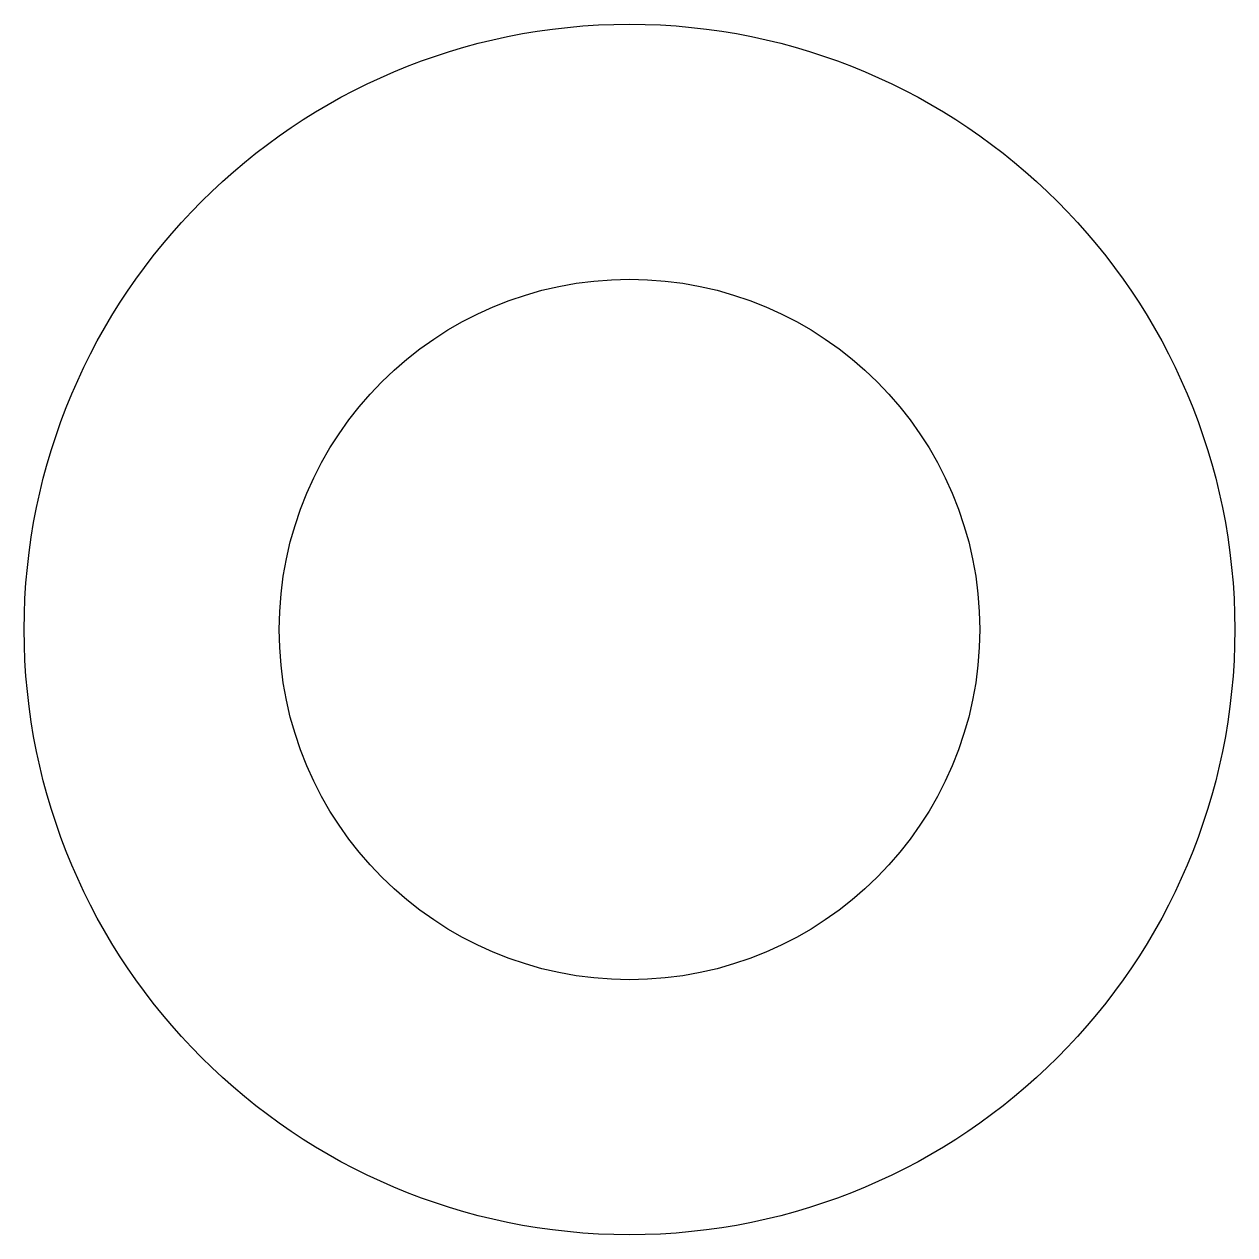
# Model space of a CAD drawing. Header units: millimetres. Extents: x -7 to 7, y -7 to 7.
import ezdxf

# ---------------------------------------------------------------- set-up
doc = ezdxf.new("R2010")
doc.units = ezdxf.units.MM

msp = doc.modelspace()

# ---------------------------------------------------------------- linework, layer by layer
for radius in [7, 4.05]:
    msp.add_circle((0, 0, 130), radius)

doc.saveas('drawing.dxf')
